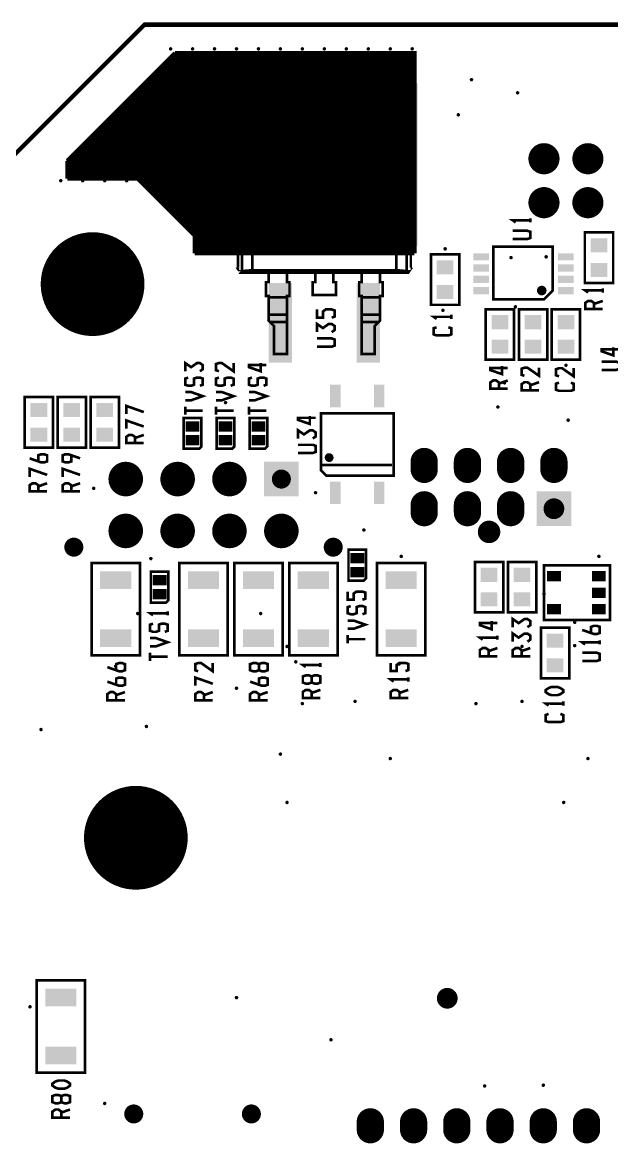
# Model space of a CAD drawing. Extents: x -7 to 310, y -94 to 128.
# Drawn here: x 198.2 to 232.3, y 63.5 to 128.4 of the extents above; entities that cross this region are included whole.
import ezdxf

# ---------------------------------------------------------------- set-up
doc = ezdxf.new("R2010")
doc.units = 0
doc.header["$MEASUREMENT"] = 0
doc.layers.get('0').update_dxf_attribs({"linetype": 'CONTINUOUS'})
for name, color, linetype in [('22-304-2_DRL', 1, 'CONTINUOUS'), ('22-304-2_SMB', 254, 'CONTINUOUS'), ('22-304-2_SSB', 1, 'CONTINUOUS'), ('THRUHOLE_NPT', 15, 'CONTINUOUS'), ('THRUHOLE_TAP', 7, 'CONTINUOUS')]:
    doc.layers.add(name, color=color, linetype=linetype)

# ---------------------------------------------------------------- blocks, each defined once
blk = doc.blocks.new('ROUND_9')
at = {"const_width": 0.65024}
blk.add_lwpolyline([(-0.32512, 0, 1), (0.32512, 0, 1)], format="xyb", close=True, dxfattribs=at)
blk = doc.blocks.new('ROUND_14')
at = {"const_width": 0.59944}
blk.add_lwpolyline([(-0.29972, 0, 1), (0.29972, 0, 1)], format="xyb", close=True, dxfattribs=at)
blk = doc.blocks.new('ROUND_16')
at = {"const_width": 0.54991}
blk.add_lwpolyline([(-0.274954, 0, 1), (0.274954, 0, 1)], format="xyb", close=True, dxfattribs=at)
blk = doc.blocks.new('ROUND_83')
at = {"const_width": 1.6002}
blk.add_lwpolyline([(-0.8001, 0, 1), (0.8001, 0, 1)], format="xyb", close=True, dxfattribs=at)
blk = doc.blocks.new('ROUND_86')
at = {"const_width": 0.10033}
blk.add_lwpolyline([(-0.050164, 0, 1), (0.050164, 0, 1)], format="xyb", close=True, dxfattribs=at)
blk = doc.blocks.new('ROUND_87')
at = {"const_width": 0.10033}
blk.add_lwpolyline([(-0.050164, 0, 1), (0.050164, 0, 1)], format="xyb", close=True, dxfattribs=at)
blk = doc.blocks.new('ROUND_88')
at = {"const_width": 0.10033}
blk.add_lwpolyline([(-0.050164, 0, 1), (0.050164, 0, 1)], format="xyb", close=True, dxfattribs=at)
blk = doc.blocks.new('ROUND_1')
at = {"const_width": 2.99974}
blk.add_lwpolyline([(-1.49987, 0, 1), (1.49987, 0, 1)], format="xyb", close=True, dxfattribs=at)
blk = doc.blocks.new('RECTANGLE_3')
blk.add_solid([(0.4826, 0.4064), (0.4826, -0.4064), (-0.4826, 0.4064), (-0.4826, -0.4064)])
blk = doc.blocks.new('ROUND_6')
at = {"const_width": 0.90043}
blk.add_lwpolyline([(-0.450214, 0, 1), (0.450214, 0, 1)], format="xyb", close=True, dxfattribs=at)
blk = doc.blocks.new('OBLONG_8')
at = {"const_width": 1.5748}
blk.add_lwpolyline([(0, 0.2286), (0, -0.2286)], dxfattribs=at)
at = {"const_width": 0.7874}
for points in [[(-0.3937, 0.2286, 1), (0.3937, 0.2286, 1)], [(-0.3937, -0.2286, 1), (0.3937, -0.2286, 1)]]:
    blk.add_lwpolyline(points, format="xyb", close=True, dxfattribs=at)
blk = doc.blocks.new('SQUARE_10')
blk.add_solid([(0.99949, 0.99949), (0.99949, -0.99949), (-0.99949, 0.99949), (-0.99949, -0.99949)])
blk = doc.blocks.new('ROUND_29')
at = {"const_width": 0.99949}
blk.add_lwpolyline([(-0.499744, 0, 1), (0.499744, 0, 1)], format="xyb", close=True, dxfattribs=at)
blk = doc.blocks.new('RECTANGLE_31')
blk.add_solid([(0.9017, 0.508), (0.9017, -0.508), (-0.9017, 0.508), (-0.9017, -0.508)])
blk = doc.blocks.new('RECTANGLE_63')
blk.add_solid([(0.44958, 0.20955), (0.44958, -0.20955), (-0.44958, 0.20955), (-0.44958, -0.20955)])
blk = doc.blocks.new('RECTANGLE_11')
blk.add_solid([(0.40005, 0.29972), (0.40005, -0.29972), (-0.40005, 0.29972), (-0.40005, -0.29972)])
blk = doc.blocks.new('RECTANGLE_67')
blk.add_solid([(5.40004, 4.70027), (5.40004, -4.70027), (-5.40004, 4.70027), (-5.40004, -4.70027)])
blk = doc.blocks.new('RECTANGLE_68')
blk.add_solid([(0.67437, 2.29997), (0.67437, -2.29997), (-0.67437, 2.29997), (-0.67437, -2.29997)])
blk = doc.blocks.new('RECTANGLE_69')
blk.add_solid([(0.29972, 0.65024), (0.29972, -0.65024), (-0.29972, 0.65024), (-0.29972, -0.65024)])
blk = doc.blocks.new('ROUND_77')
at = {"const_width": 0.0762}
blk.add_lwpolyline([(-0.0381, 0, 1), (0.0381, 0, 1)], format="xyb", close=True, dxfattribs=at)
blk = doc.blocks.new('ROUND_80')
at = {"const_width": 0.10033}
blk.add_lwpolyline([(-0.050164, 0, 1), (0.050164, 0, 1)], format="xyb", close=True, dxfattribs=at)

msp = doc.modelspace()

# ---------------------------------------------------------------- linework, layer by layer
at = {"layer": '22-304-2_DRL', "const_width": 0.254}
msp.add_lwpolyline([(164.762, -5.73), (164.762, 83.272), (167.762, 86.272), (189.261, 86.272), (197.262, 94.27), (197.262, 120.27), (205.263, 128.271), (269.062, 128.271), (277.061, 120.27), (277.061, 94.27), (285.062, 86.272), (306.56, 86.272), (309.56, 83.272), (309.56, 22.271), (286.561, -0.728)], dxfattribs=at)
at = {"layer": '22-304-2_SMB', "const_width": 0.254}
for points in [[(207.026, 126.617), (200.803, 120.394)], [(207, 126.592), (220.869, 126.592)], [(207.026, 126.617), (220.869, 126.617), (220.869, 115.06)], [(207.051, 126.617), (207.051, 117.194)], [(207.28, 126.617), (207.28, 116.965)], [(207.508, 126.617), (207.508, 116.736)], [(207.737, 126.617), (207.737, 116.508)], [(207.965, 126.617), (207.965, 116.279)], [(208.194, 126.617), (208.194, 115.06)], [(208.423, 126.617), (208.423, 115.06)], [(208.651, 126.617), (208.651, 115.06)], [(208.88, 126.617), (208.88, 115.06)], [(209.108, 126.617), (209.108, 115.06)], [(209.337, 126.617), (209.337, 115.06)], [(209.566, 126.617), (209.566, 115.06)], [(209.794, 126.617), (209.794, 115.06)], [(210.023, 126.617), (210.023, 115.06)], [(210.251, 126.617), (210.251, 115.06)], [(210.48, 126.617), (210.48, 115.06)], [(210.709, 126.617), (210.709, 115.06)], [(210.937, 126.617), (210.937, 115.06)], [(211.166, 126.617), (211.166, 115.06)], [(211.394, 126.617), (211.394, 115.06)], [(211.623, 126.617), (211.623, 115.06)], [(211.852, 126.617), (211.852, 115.06)], [(212.08, 126.617), (212.08, 115.06)], [(212.309, 126.617), (212.309, 115.06)], [(212.537, 126.617), (212.537, 115.06)], [(212.766, 126.617), (212.766, 115.06)], [(212.995, 126.617), (212.995, 115.06)], [(213.223, 126.617), (213.223, 115.06)], [(213.452, 126.617), (213.452, 115.06)], [(213.68, 126.617), (213.68, 115.06)], [(213.909, 126.617), (213.909, 115.06)], [(214.138, 126.617), (214.138, 115.06)], [(214.366, 126.617), (214.366, 115.06)], [(214.595, 126.617), (214.595, 115.06)], [(214.823, 126.617), (214.823, 115.06)], [(215.052, 126.617), (215.052, 115.06)], [(215.281, 126.617), (215.281, 115.06)], [(215.509, 126.617), (215.509, 115.06)], [(215.738, 126.617), (215.738, 115.06)], [(215.966, 126.617), (215.966, 115.06)], [(216.195, 126.617), (216.195, 115.06)], [(216.424, 126.617), (216.424, 115.06)], [(216.652, 126.617), (216.652, 115.06)], [(216.881, 126.617), (216.881, 115.06)], [(217.109, 126.617), (217.109, 115.06)], [(217.338, 126.617), (217.338, 115.06)], [(217.567, 126.617), (217.567, 115.06)], [(217.795, 126.617), (217.795, 115.06)], [(218.024, 126.617), (218.024, 115.06)], [(218.252, 126.617), (218.252, 115.06)], [(218.481, 126.617), (218.481, 115.06)], [(218.71, 126.617), (218.71, 115.06)], [(218.938, 126.617), (218.938, 115.06)], [(219.167, 126.617), (219.167, 115.06)], [(219.395, 126.617), (219.395, 115.06)], [(219.624, 126.617), (219.624, 115.06)], [(219.853, 126.617), (219.853, 115.06)], [(220.081, 126.617), (220.081, 115.06)], [(220.31, 126.617), (220.31, 115.06)], [(220.538, 126.617), (220.538, 115.06)], [(220.767, 126.617), (220.767, 115.06)], [(206.314, 125.906), (220.869, 125.906)], [(206.365, 125.957), (206.365, 117.879)], [(206.543, 126.134), (220.869, 126.134)], [(206.594, 126.185), (206.594, 117.651)], [(206.772, 126.363), (220.869, 126.363)], [(206.822, 126.414), (206.822, 117.422)], [(205.629, 125.22), (220.869, 125.22)], [(205.679, 125.271), (205.679, 118.565)], [(205.857, 125.449), (220.869, 125.449)], [(205.908, 125.499), (205.908, 118.337)], [(206.086, 125.677), (220.869, 125.677)], [(206.137, 125.728), (206.137, 118.108)], [(204.943, 124.534), (220.869, 124.534)], [(204.994, 124.585), (204.994, 119.251)], [(205.171, 124.763), (220.869, 124.763)], [(205.222, 124.814), (205.222, 119.022)], [(205.4, 124.991), (220.869, 124.991)], [(205.451, 125.042), (205.451, 118.794)], [(204.308, 123.899), (204.308, 119.378)], [(204.486, 124.077), (220.869, 124.077)], [(204.536, 124.128), (204.536, 119.378)], [(204.714, 124.306), (220.869, 124.306)], [(204.765, 124.356), (204.765, 119.378)], [(203.8, 123.391), (220.869, 123.391)], [(203.851, 123.442), (203.851, 119.378)], [(204.028, 123.62), (220.869, 123.62)], [(204.079, 123.671), (204.079, 119.378)], [(204.257, 123.848), (220.869, 123.848)], [(203.114, 122.705), (220.869, 122.705)], [(203.165, 122.756), (203.165, 119.378)], [(203.343, 122.934), (220.869, 122.934)], [(203.393, 122.985), (203.393, 119.378)], [(203.571, 123.163), (220.869, 123.163)], [(203.622, 123.213), (203.622, 119.378)], [(202.428, 122.02), (220.869, 122.02)], [(202.479, 122.07), (202.479, 119.378)], [(202.657, 122.248), (220.869, 122.248)], [(202.708, 122.299), (202.708, 119.378)], [(202.885, 122.477), (220.869, 122.477)], [(202.936, 122.528), (202.936, 119.378)], [(201.742, 121.334), (220.869, 121.334)], [(201.793, 121.385), (201.793, 119.378)], [(201.971, 121.562), (220.869, 121.562)], [(202.022, 121.613), (202.022, 119.378)], [(202.2, 121.791), (220.869, 121.791)], [(202.25, 121.842), (202.25, 119.378)], [(201.057, 120.648), (220.869, 120.648)], [(201.107, 120.699), (201.107, 119.378)], [(201.285, 120.877), (220.869, 120.877)], [(201.336, 120.927), (201.336, 119.378)], [(201.514, 121.105), (220.869, 121.105)], [(201.565, 121.156), (201.565, 119.378)], [(200.803, 120.394), (200.803, 119.378)], [(200.803, 120.191), (220.869, 120.191)], [(200.828, 120.419), (220.869, 120.419)], [(200.879, 120.47), (200.879, 119.378)], [(200.803, 119.962), (220.869, 119.962)], [(200.803, 119.734), (220.869, 119.734)], [(200.803, 119.505), (220.869, 119.505)], [(200.803, 119.378), (204.867, 119.378)], [(204.867, 119.378), (208.169, 116.076)], [(204.968, 119.276), (220.869, 119.276)], [(205.197, 119.048), (220.869, 119.048)], [(205.425, 118.819), (220.869, 118.819)], [(205.654, 118.591), (220.869, 118.591)], [(205.883, 118.362), (220.869, 118.362)], [(206.111, 118.133), (220.869, 118.133)], [(206.34, 117.905), (220.869, 117.905)], [(206.568, 117.676), (220.869, 117.676)], [(206.797, 117.448), (220.869, 117.448)], [(207.026, 117.219), (220.869, 117.219)], [(207.254, 116.99), (220.869, 116.99)], [(207.483, 116.762), (220.869, 116.762)], [(207.711, 116.533), (220.869, 116.533)], [(207.94, 116.305), (220.869, 116.305)], [(208.169, 116.076), (208.169, 115.06)], [(208.169, 116.076), (220.869, 116.076)], [(208.169, 115.847), (220.869, 115.847)], [(208.169, 115.619), (220.869, 115.619)], [(208.169, 115.39), (220.869, 115.39)], [(208.169, 115.162), (220.869, 115.162)], [(208.169, 115.06), (220.869, 115.06)]]:
    msp.add_lwpolyline(points, dxfattribs=at)
at = {"layer": '22-304-2_SSB', "const_width": 0.152}
for points in [[(210.739, 123.175), (210.749, 123.185), (210.739, 123.185), (210.749, 123.185), (210.762, 123.183), (210.762, 123.986), (212.664, 124.186), (218.659, 124.186), (220.561, 123.986), (220.561, 123.18)], [(215.133, 113.935), (210.848, 113.935), (210.907, 114.016), (210.896, 114.026), (210.838, 113.945), (210.808, 113.945), (210.663, 114.156), (210.673, 114.156), (210.663, 114.156), (210.663, 123.175), (210.739, 123.175), (210.896, 122.726)], [(210.907, 122.736), (210.749, 123.185), (210.762, 123.185), (220.561, 123.185), (220.574, 123.185), (220.584, 123.175), (220.574, 123.185), (220.584, 123.185), (220.574, 123.185), (220.416, 122.736)], [(211.504, 122.627), (211.504, 114.077), (210.896, 114.026), (210.896, 122.726), (210.907, 122.736)], [(211.504, 122.634), (219.819, 122.634)], [(220.427, 122.726), (220.584, 123.175), (220.663, 123.175), (220.663, 114.156), (220.65, 114.156), (220.66, 114.156), (220.515, 113.945), (220.49, 113.945), (220.485, 113.945), (220.475, 113.935), (216.187, 113.935), (215.136, 113.935), (215.136, 113.386), (214.986, 113.386), (214.986, 112.637), (216.337, 112.637), (216.337, 113.386), (216.187, 113.386), (216.187, 113.935)], [(220.416, 122.736), (220.427, 122.726), (220.427, 114.026), (219.819, 114.077), (219.819, 122.627)], [(227.574, 116.957), (226.558, 116.957), (226.728, 116.838)], [(227.574, 117.074), (227.574, 116.838)], [(226.558, 116.355), (227.406, 116.355), (227.574, 116.297), (227.574, 115.941), (227.406, 115.88), (226.558, 115.88)], [(232.362, 113.346), (232.362, 116.267), (230.724, 116.267), (230.724, 113.346), (232.362, 113.346)], [(223.472, 112.076), (223.472, 114.997), (221.834, 114.997), (221.834, 112.076), (223.472, 112.076)], [(228.87, 112.901), (228.87, 115.441), (225.441, 115.441), (225.441, 112.393), (228.362, 112.393), (228.87, 112.901)], [(210.808, 113.945), (210.818, 113.935), (210.848, 113.935), (210.838, 113.945)], [(220.416, 114.016), (220.427, 114.026), (220.485, 113.945), (220.485, 113.935), (220.475, 113.935), (220.416, 114.016), (219.819, 114.067), (211.504, 114.067), (210.907, 114.016)], [(212.446, 113.935), (212.446, 113.386), (212.296, 113.386), (212.296, 112.586), (212.446, 112.586), (212.446, 112.507), (213.497, 112.507), (213.497, 111.507), (213.497, 111.075), (213.497, 109.236), (212.746, 109.236), (212.746, 110.859), (212.527, 111.075), (213.497, 111.075)], [(213.497, 113.935), (213.497, 113.386), (213.647, 113.386), (213.647, 112.586), (213.497, 112.586), (213.497, 112.507)], [(217.826, 113.935), (217.826, 113.386), (217.676, 113.386), (217.676, 112.586), (217.826, 112.586), (217.826, 112.507), (218.877, 112.507), (218.877, 111.507), (218.877, 111.153), (218.796, 111.075), (218.577, 110.859), (218.577, 109.236), (217.826, 109.236), (217.826, 111.075), (217.826, 111.507), (218.877, 111.507)], [(218.877, 112.507), (218.877, 112.586), (219.027, 112.586), (219.027, 113.386), (218.877, 113.386), (218.877, 113.935)], [(220.505, 113.935), (220.515, 113.945)], [(220.65, 114.146), (220.655, 114.146)], [(228.036, 112.939), (228.428, 112.939)], [(228.057, 112.995), (228.057, 112.807)], [(228.138, 113.076), (228.326, 113.076)], [(228.194, 113.097), (228.194, 112.705)], [(228.331, 113.074), (228.331, 112.726)], [(231.765, 112.906), (230.749, 112.906), (230.917, 112.787)], [(231.765, 113.025), (231.765, 112.787)], [(212.527, 111.075), (212.446, 111.153), (212.446, 111.507), (212.446, 112.507)], [(217.826, 111.507), (217.826, 112.507)], [(228.059, 112.802), (228.407, 112.802)], [(231.257, 111.832), (231.257, 112.187), (231.087, 112.304), (230.917, 112.304), (230.749, 112.187), (230.749, 111.832), (231.765, 111.832)], [(231.257, 112.126), (231.765, 112.304)], [(216.086, 111.334), (216.253, 111.395), (216.253, 111.75), (216.086, 111.809), (215.745, 111.809), (215.578, 111.689), (215.578, 111.334), (215.237, 111.334), (215.237, 111.809)], [(224.996, 111.822), (224.996, 108.901), (226.634, 108.901), (226.634, 111.822), (224.996, 111.822)], [(228.552, 108.901), (228.552, 111.822), (226.914, 111.822), (226.914, 108.901), (228.552, 108.901)], [(228.806, 111.822), (228.806, 108.901), (230.444, 108.901), (230.444, 111.822), (228.806, 111.822)], [(213.497, 111.507), (212.446, 111.507)], [(216.086, 110.496), (216.253, 110.615), (216.253, 110.851), (216.086, 110.971), (215.916, 110.971), (215.578, 110.734), (215.237, 110.971), (215.237, 110.496)], [(217.826, 111.075), (218.796, 111.075)], [(223.002, 111.382), (221.986, 111.382), (222.154, 111.263)], [(223.002, 111.501), (223.002, 111.263)], [(222.832, 110.78), (223.002, 110.722), (223.002, 110.366), (222.832, 110.308), (222.154, 110.308), (221.986, 110.366), (221.986, 110.722), (222.154, 110.78)], [(215.237, 110.132), (216.086, 110.132), (216.253, 110.074), (216.253, 109.718), (216.086, 109.657), (215.237, 109.657)], [(232.377, 109.627), (232.377, 109.152), (231.699, 109.388), (231.699, 109.508), (232.715, 109.508)], [(208.466, 108.235), (208.633, 108.354), (208.633, 108.591), (208.466, 108.71), (208.296, 108.71), (207.958, 108.474), (207.617, 108.71), (207.617, 108.235)], [(210.411, 108.71), (210.411, 108.235), (209.736, 108.71), (209.566, 108.71), (209.395, 108.652), (209.395, 108.296), (209.566, 108.235)], [(211.979, 108.71), (211.979, 108.235), (211.3, 108.474), (211.3, 108.591), (212.316, 108.591)], [(225.933, 108.542), (225.933, 108.07), (225.255, 108.306), (225.255, 108.426), (226.271, 108.426)], [(228.082, 108.443), (228.082, 107.971), (227.404, 108.443), (227.234, 108.443), (227.066, 108.385), (227.066, 108.029), (227.234, 107.971)], [(230.081, 108.415), (230.081, 107.943), (229.405, 108.415), (229.235, 108.415), (229.065, 108.357), (229.065, 108.001), (229.235, 107.943)], [(231.699, 108.789), (232.545, 108.789), (232.715, 108.728), (232.715, 108.372), (232.545, 108.314), (231.699, 108.314)], [(207.788, 107.872), (207.617, 107.813), (207.617, 107.458), (207.788, 107.397), (207.958, 107.397), (208.125, 107.458), (208.125, 107.813), (208.296, 107.872), (208.466, 107.872), (208.633, 107.813), (208.633, 107.458), (208.466, 107.397)], [(209.566, 107.872), (209.395, 107.813), (209.395, 107.458), (209.566, 107.397), (209.736, 107.397), (209.903, 107.458), (209.903, 107.813), (210.074, 107.872), (210.244, 107.872), (210.411, 107.813), (210.411, 107.458), (210.244, 107.397)], [(211.471, 107.872), (211.3, 107.813), (211.3, 107.458), (211.471, 107.397), (211.641, 107.397), (211.808, 107.458), (211.808, 107.813), (211.979, 107.872), (212.149, 107.872), (212.316, 107.813), (212.316, 107.458), (212.149, 107.397)], [(225.763, 107.232), (225.763, 107.587), (225.595, 107.704), (225.425, 107.704), (225.255, 107.587), (225.255, 107.232), (226.271, 107.232)], [(225.763, 107.526), (226.271, 107.704)], [(227.574, 107.133), (227.574, 107.488), (227.404, 107.605), (227.234, 107.605), (227.066, 107.488), (227.066, 107.133), (228.082, 107.133)], [(227.574, 107.427), (228.082, 107.605)], [(229.913, 107.577), (230.081, 107.519), (230.081, 107.163), (229.913, 107.105), (229.235, 107.105), (229.065, 107.163), (229.065, 107.519), (229.235, 107.577)], [(199.977, 103.821), (199.977, 106.742), (198.339, 106.742), (198.339, 103.821), (199.977, 103.821)], [(201.882, 103.821), (201.882, 106.742), (200.244, 106.742), (200.244, 103.821), (201.882, 103.821)], [(203.787, 103.821), (203.787, 106.742), (202.149, 106.742), (202.149, 103.821), (203.787, 103.821)], [(207.617, 107.034), (207.958, 107.034), (208.633, 106.797), (207.958, 106.559), (207.617, 106.559)], [(209.395, 107.034), (209.736, 107.034), (210.411, 106.797), (209.736, 106.559), (209.395, 106.559)], [(211.3, 107.034), (211.641, 107.034), (212.316, 106.797), (211.641, 106.559), (211.3, 106.559)], [(205.222, 105.878), (204.206, 106.234), (204.206, 105.761)], [(207.617, 106.195), (207.617, 105.72)], [(208.633, 105.959), (207.617, 105.959)], [(209.395, 106.195), (209.395, 105.72)], [(210.411, 105.959), (209.395, 105.959)], [(211.3, 106.195), (211.3, 105.72)], [(212.316, 105.959), (211.3, 105.959)], [(215.664, 102.307), (215.766, 102.205), (219.665, 102.205), (219.665, 105.809), (215.468, 105.809), (215.468, 102.512), (215.664, 102.307)], [(205.222, 105.04), (204.206, 105.395), (204.206, 104.923)], [(208.55, 104.011), (208.55, 103.884), (208.423, 103.757), (207.534, 103.757), (207.534, 105.535), (208.55, 105.535), (208.55, 104.011)], [(210.455, 104.011), (210.455, 103.884), (210.328, 103.757), (209.439, 103.757), (209.439, 105.535), (210.455, 105.535), (210.455, 104.011)], [(212.36, 104.011), (212.36, 103.884), (212.233, 103.757), (211.344, 103.757), (211.344, 105.535), (212.36, 105.535), (212.36, 104.011)], [(214.823, 105.659), (214.823, 105.187), (214.145, 105.423), (214.145, 105.543), (215.161, 105.543)], [(204.714, 104.085), (204.714, 104.44), (204.544, 104.557), (204.374, 104.557), (204.206, 104.44), (204.206, 104.085), (205.222, 104.085)], [(204.714, 104.379), (205.222, 104.557)], [(214.991, 104.349), (215.161, 104.466), (215.161, 104.704), (214.991, 104.821), (214.823, 104.821), (214.483, 104.585), (214.145, 104.821), (214.145, 104.349)], [(214.145, 103.983), (214.991, 103.983), (215.161, 103.925), (215.161, 103.569), (214.991, 103.511), (214.145, 103.511)], [(199.126, 103.025), (199.126, 103.381), (199.294, 103.44), (199.464, 103.44), (199.634, 103.381), (199.634, 103.025), (199.464, 102.967), (199.294, 102.967), (198.618, 103.203)], [(201.031, 103.381), (201.031, 103.025), (200.861, 102.967), (200.691, 102.967), (200.523, 103.025), (200.523, 103.381), (200.691, 103.44), (200.861, 103.44), (201.539, 103.203)], [(215.771, 103.305), (216.111, 103.305)], [(215.778, 103.168), (216.103, 103.168)], [(215.882, 103.414), (215.882, 103.076)], [(216.02, 103.406), (216.02, 103.084)], [(199.634, 102.246), (198.618, 102.601), (198.618, 102.129)], [(201.539, 102.246), (200.523, 102.601), (200.523, 102.129)], [(219.565, 102.812), (215.468, 102.812)], [(199.126, 101.291), (199.126, 101.646), (198.956, 101.763), (198.786, 101.763), (198.618, 101.646), (198.618, 101.291), (199.634, 101.291)], [(199.126, 101.585), (199.634, 101.763)], [(201.031, 101.291), (201.031, 101.646), (200.861, 101.763), (200.691, 101.763), (200.523, 101.646), (200.523, 101.291), (201.539, 101.291)], [(201.031, 101.585), (201.539, 101.763)], [(218.075, 96.391), (218.075, 96.264), (217.948, 96.137), (217.059, 96.137), (217.059, 97.915), (218.075, 97.915), (218.075, 96.391)], [(204.994, 91.819), (202.2, 91.819), (202.2, 97.153), (204.994, 97.153), (204.994, 91.819)], [(210.074, 91.819), (207.28, 91.819), (207.28, 97.153), (210.074, 97.153), (210.074, 91.819)], [(213.249, 91.819), (210.455, 91.819), (210.455, 97.153), (213.249, 97.153), (213.249, 91.819)], [(216.424, 91.819), (213.63, 91.819), (213.63, 97.153), (216.424, 97.153), (216.424, 91.819)], [(221.504, 91.819), (218.71, 91.819), (218.71, 97.153), (221.504, 97.153), (221.504, 91.819)], [(226.012, 94.296), (226.012, 97.217), (224.374, 97.217), (224.374, 94.296), (226.012, 94.296)], [(227.917, 94.296), (227.917, 97.217), (226.279, 97.217), (226.279, 94.296), (227.917, 94.296)], [(228.362, 93.851), (232.172, 93.851), (232.172, 97.026), (228.362, 97.026), (228.362, 93.851)], [(206.645, 95.121), (206.645, 94.994), (206.518, 94.867), (205.629, 94.867), (205.629, 96.645), (206.645, 96.645), (206.645, 95.121)], [(217.864, 95.027), (218.031, 95.088), (218.031, 95.444), (217.864, 95.502), (217.523, 95.502), (217.356, 95.383), (217.356, 95.027), (217.015, 95.027), (217.015, 95.502)], [(206.601, 94.25), (205.585, 94.25), (205.756, 94.13)], [(206.601, 94.367), (206.601, 94.13)], [(217.186, 94.664), (217.015, 94.605), (217.015, 94.25), (217.186, 94.189), (217.356, 94.189), (217.523, 94.25), (217.523, 94.605), (217.694, 94.664), (217.864, 94.664), (218.031, 94.605), (218.031, 94.25), (217.864, 94.189)], [(205.756, 93.648), (205.585, 93.589), (205.585, 93.234), (205.756, 93.173), (205.926, 93.173), (206.093, 93.234), (206.093, 93.589), (206.264, 93.648), (206.434, 93.648), (206.601, 93.589), (206.601, 93.234), (206.434, 93.173)], [(217.015, 93.826), (217.356, 93.826), (218.031, 93.589), (217.356, 93.351), (217.015, 93.351)], [(225.329, 93.798), (225.329, 93.323), (224.653, 93.559), (224.653, 93.678), (225.669, 93.678)], [(227.404, 93.442), (227.574, 93.559), (227.574, 93.798), (227.404, 93.915), (227.234, 93.915), (226.896, 93.678), (226.558, 93.915), (226.558, 93.442)], [(229.822, 90.486), (229.822, 93.407), (228.184, 93.407), (228.184, 90.486), (229.822, 90.486)], [(231.082, 93.107), (231.082, 93.462), (231.252, 93.521), (231.42, 93.521), (231.59, 93.462), (231.59, 93.107), (231.42, 93.046), (231.252, 93.046), (230.574, 93.285)], [(205.585, 92.81), (205.926, 92.81), (206.601, 92.573), (205.926, 92.335), (205.585, 92.335)], [(217.015, 92.987), (217.015, 92.512)], [(225.669, 92.84), (224.653, 92.84), (224.821, 92.721)], [(225.669, 92.959), (225.669, 92.721)], [(227.404, 92.604), (227.574, 92.721), (227.574, 92.959), (227.404, 93.076), (227.234, 93.076), (226.896, 92.84), (226.558, 93.076), (226.558, 92.604)], [(218.031, 92.751), (217.015, 92.751)], [(225.161, 91.766), (225.161, 92.121), (224.991, 92.238), (224.821, 92.238), (224.653, 92.121), (224.653, 91.766), (225.669, 91.766)], [(225.161, 92.06), (225.669, 92.238)], [(227.066, 91.766), (227.066, 92.121), (226.896, 92.238), (226.726, 92.238), (226.558, 92.121), (226.558, 91.766), (227.574, 91.766)], [(227.066, 92.06), (227.574, 92.238)], [(231.59, 92.563), (230.574, 92.563), (230.744, 92.446)], [(231.59, 92.683), (231.59, 92.446)], [(205.585, 91.971), (205.585, 91.496)], [(206.601, 91.735), (205.585, 91.735)], [(230.574, 91.964), (231.42, 91.964), (231.59, 91.903), (231.59, 91.547), (231.42, 91.489), (230.574, 91.489)], [(203.624, 90.955), (203.624, 91.311), (203.795, 91.369), (203.965, 91.369), (204.132, 91.311), (204.132, 90.955), (203.965, 90.894), (203.795, 90.894), (203.116, 91.133)], [(209.212, 91.369), (209.212, 90.894), (208.537, 91.369), (208.367, 91.369), (208.196, 91.311), (208.196, 90.955), (208.367, 90.894)], [(211.879, 91.311), (211.712, 91.369), (211.542, 91.369), (211.371, 91.311), (211.371, 90.955), (211.542, 90.894), (211.712, 90.894), (211.879, 90.955), (211.879, 91.311), (212.05, 91.369), (212.22, 91.369), (212.387, 91.311), (212.387, 90.955), (212.22, 90.894), (212.05, 90.894), (211.879, 90.955)], [(215.435, 91.26), (214.419, 91.26), (214.59, 91.141)], [(215.435, 91.377), (215.435, 91.141)], [(220.348, 90.905), (220.515, 90.963), (220.515, 91.319), (220.348, 91.377), (220.007, 91.377), (219.84, 91.26), (219.84, 90.905), (219.499, 90.905), (219.499, 91.377)], [(203.624, 90.117), (203.624, 90.473), (203.795, 90.531), (203.965, 90.531), (204.132, 90.473), (204.132, 90.117), (203.965, 90.056), (203.795, 90.056), (203.116, 90.295)], [(209.212, 90.176), (208.196, 90.531), (208.196, 90.056)], [(211.879, 90.117), (211.879, 90.473), (212.05, 90.531), (212.22, 90.531), (212.387, 90.473), (212.387, 90.117), (212.22, 90.056), (212.05, 90.056), (211.371, 90.295)], [(214.927, 90.6), (214.76, 90.658), (214.59, 90.658), (214.419, 90.6), (214.419, 90.244), (214.59, 90.183), (214.76, 90.183), (214.927, 90.244), (214.927, 90.6), (215.098, 90.658), (215.268, 90.658), (215.435, 90.6), (215.435, 90.244), (215.268, 90.183), (215.098, 90.183), (214.927, 90.244)], [(220.515, 90.422), (219.499, 90.422), (219.67, 90.303)], [(220.515, 90.539), (220.515, 90.303)], [(203.624, 89.218), (203.624, 89.574), (203.457, 89.693), (203.287, 89.693), (203.116, 89.574), (203.116, 89.218), (204.132, 89.218)], [(203.624, 89.515), (204.132, 89.693)], [(208.704, 89.218), (208.704, 89.574), (208.537, 89.693), (208.367, 89.693), (208.196, 89.574), (208.196, 89.218), (209.212, 89.218)], [(208.704, 89.515), (209.212, 89.693)], [(211.879, 89.218), (211.879, 89.574), (211.712, 89.693), (211.542, 89.693), (211.371, 89.574), (211.371, 89.218), (212.387, 89.218)], [(211.879, 89.515), (212.387, 89.693)], [(214.927, 89.345), (214.927, 89.701), (214.76, 89.82), (214.59, 89.82), (214.419, 89.701), (214.419, 89.345), (215.435, 89.345)], [(214.927, 89.642), (215.435, 89.82)], [(220.007, 89.345), (220.007, 89.701), (219.84, 89.82), (219.67, 89.82), (219.499, 89.701), (219.499, 89.345), (220.515, 89.345)], [(220.007, 89.642), (220.515, 89.82)], [(229.479, 89.69), (229.309, 89.571), (229.139, 89.513), (228.801, 89.513), (228.631, 89.571), (228.463, 89.69), (228.463, 89.81), (228.631, 89.927), (228.801, 89.988), (229.139, 89.988), (229.309, 89.927), (229.479, 89.81), (229.479, 89.69)], [(229.479, 89.03), (228.463, 89.03), (228.631, 88.911)], [(229.479, 89.149), (229.479, 88.911)], [(229.309, 88.428), (229.479, 88.37), (229.479, 88.014), (229.309, 87.956), (228.631, 87.956), (228.463, 88.014), (228.463, 88.37), (228.631, 88.428)], [(201.819, 67.689), (199.025, 67.689), (199.025, 73.023), (201.819, 73.023), (201.819, 67.689)], [(200.957, 66.942), (200.79, 66.825), (200.62, 66.764), (200.282, 66.764), (200.112, 66.825), (199.941, 66.942), (199.941, 67.062), (200.112, 67.181), (200.282, 67.239), (200.62, 67.239), (200.79, 67.181), (200.957, 67.062), (200.957, 66.942)], [(200.449, 66.343), (200.282, 66.401), (200.112, 66.401), (199.941, 66.343), (199.941, 65.987), (200.112, 65.926), (200.282, 65.926), (200.449, 65.987), (200.449, 66.343), (200.62, 66.401), (200.79, 66.401), (200.957, 66.343), (200.957, 65.987), (200.79, 65.926), (200.62, 65.926), (200.449, 65.987)], [(200.449, 65.088), (200.449, 65.444), (200.282, 65.563), (200.112, 65.563), (199.941, 65.444), (199.941, 65.088), (200.957, 65.088)], [(200.449, 65.385), (200.957, 65.563)]]:
    msp.add_lwpolyline(points, dxfattribs=at)
for points in [[(211.371, 122.617, -0.111991), (210.896, 122.724)], [(211.371, 122.627, -0.113199), (210.907, 122.736)], [(211.504, 122.634, -0.030951), (211.371, 122.626)], [(211.504, 122.627, -0.030096), (211.371, 122.619)], [(219.952, 122.627, -0.030951), (219.82, 122.635)], [(219.954, 122.617, -0.030669), (219.819, 122.625)], [(220.416, 122.736, -0.113197), (219.952, 122.629)], [(220.427, 122.726, -0.111464), (219.954, 122.619)], [(214.163, 118.56, -0.414214), (215.662, 120.059)], [(215.662, 120.059, -0.414214), (217.16, 118.56)], [(215.662, 117.059, -0.414214), (214.16, 118.56)], [(217.163, 118.56, -0.414214), (215.662, 117.059)], [(228.031, 112.901, -0.414214), (228.232, 113.102)], [(228.232, 112.7, -0.414214), (228.031, 112.901)], [(228.232, 113.102, -0.414214), (228.433, 112.901)], [(228.433, 112.901, -0.414214), (228.232, 112.7)], [(215.761, 103.246, -0.414214), (215.941, 103.427)], [(215.941, 103.066, -0.414214), (215.761, 103.246)], [(215.941, 103.424, -0.414214), (216.119, 103.246)], [(216.121, 103.246, -0.414214), (215.941, 103.066)]]:
    msp.add_lwpolyline(points, format="xyb", dxfattribs=at)

# ---------------------------------------------------------------- block references
at = {"layer": '22-304-2_DRL', "xscale": -1}
for name, p in [('ROUND_86', (206.772, 126.871)), ('ROUND_86', (208.042, 126.871)), ('ROUND_86', (209.312, 126.871)), ('ROUND_86', (210.582, 126.871)), ('ROUND_86', (211.852, 126.871)), ('ROUND_86', (213.122, 126.871)), ('ROUND_86', (214.392, 126.871)), ('ROUND_86', (215.662, 126.871)), ('ROUND_86', (216.932, 126.871)), ('ROUND_86', (218.202, 126.871)), ('ROUND_86', (219.472, 126.871)), ('ROUND_86', (220.742, 126.871)), ('ROUND_87', (224.171, 125.093)), ('ROUND_86', (205.502, 124.331)), ('ROUND_86', (206.772, 124.331)), ('ROUND_86', (208.042, 124.331)), ('ROUND_86', (209.312, 124.331)), ('ROUND_86', (210.582, 124.331)), ('ROUND_86', (211.852, 124.331)), ('ROUND_86', (213.122, 124.331)), ('ROUND_86', (214.392, 124.331)), ('ROUND_86', (215.662, 124.331)), ('ROUND_86', (216.932, 124.331)), ('ROUND_86', (218.202, 124.331)), ('ROUND_86', (219.472, 124.331)), ('ROUND_86', (220.742, 124.331)), ('ROUND_87', (226.838, 124.331)), ('ROUND_87', (223.409, 123.061)), ('ROUND_86', (202.962, 121.791)), ('ROUND_86', (204.232, 121.791)), ('ROUND_86', (205.502, 121.791)), ('ROUND_86', (206.772, 121.791)), ('ROUND_86', (208.042, 121.791)), ('ROUND_86', (209.312, 121.791)), ('ROUND_86', (210.582, 121.791)), ('ROUND_86', (211.852, 121.791)), ('ROUND_86', (213.122, 121.791)), ('ROUND_86', (214.392, 121.791)), ('ROUND_86', (215.662, 121.791)), ('ROUND_86', (216.932, 121.791)), ('ROUND_86', (218.202, 121.791)), ('ROUND_86', (219.472, 121.791)), ('ROUND_86', (220.742, 121.791)), ('ROUND_16', (228.362, 120.521)), ('ROUND_16', (230.902, 120.521)), ('ROUND_86', (200.422, 119.251)), ('ROUND_86', (201.692, 119.251)), ('ROUND_86', (202.962, 119.251)), ('ROUND_86', (204.232, 119.251)), ('ROUND_86', (205.502, 119.251)), ('ROUND_86', (206.772, 119.251)), ('ROUND_86', (208.042, 119.251)), ('ROUND_86', (209.312, 119.251)), ('ROUND_86', (210.582, 119.251)), ('ROUND_86', (211.852, 119.251)), ('ROUND_86', (213.122, 119.251)), ('ROUND_86', (214.392, 119.251)), ('ROUND_86', (215.662, 119.251)), ('ROUND_86', (216.932, 119.251)), ('ROUND_86', (218.202, 119.251)), ('ROUND_86', (219.472, 119.251)), ('ROUND_86', (220.742, 119.251)), ('ROUND_16', (228.362, 117.981)), ('ROUND_16', (230.902, 117.981)), ('ROUND_86', (208.042, 116.711)), ('ROUND_86', (209.312, 116.711)), ('ROUND_86', (210.582, 116.711)), ('ROUND_86', (211.852, 116.711)), ('ROUND_86', (213.122, 116.711)), ('ROUND_86', (214.392, 116.711)), ('ROUND_86', (215.662, 116.711)), ('ROUND_86', (216.932, 116.711)), ('ROUND_86', (218.202, 116.711)), ('ROUND_86', (219.472, 116.711)), ('ROUND_86', (220.742, 116.711)), ('ROUND_88', (222.647, 115.314)), ('ROUND_88', (226.457, 114.806)), ('ROUND_88', (228.489, 114.852)), ('ROUND_83', (202.26, 113.272)), ('ROUND_88', (222.52, 111.758)), ('ROUND_88', (226.711, 111.961)), ('ROUND_88', (229.632, 108.583)), ('ROUND_88', (226.076, 107.567)), ('ROUND_88', (209.947, 106.424)), ('ROUND_88', (225.695, 106.17)), ('ROUND_88', (229.759, 105.408)), ('ROUND_14', (221.437, 102.792)), ('ROUND_14', (223.937, 102.792)), ('ROUND_14', (226.436, 102.792)), ('ROUND_14', (228.936, 102.792)), ('ROUND_16', (204.178, 102.004)), ('ROUND_16', (207.178, 102.004)), ('ROUND_16', (210.175, 102.004)), ('ROUND_16', (213.177, 102.004)), ('ROUND_87', (202.327, 101.471)), ('ROUND_88', (215.154, 101.217)), ('ROUND_14', (221.437, 100.29)), ('ROUND_14', (223.937, 100.29)), ('ROUND_14', (226.436, 100.29)), ('ROUND_14', (228.936, 100.29)), ('ROUND_16', (204.178, 99.007)), ('ROUND_16', (207.178, 99.007)), ('ROUND_16', (210.175, 99.007)), ('ROUND_16', (213.177, 99.007)), ('ROUND_9', (225.187, 98.951)), ('ROUND_88', (217.948, 99.058)), ('ROUND_16', (201.176, 98.067)), ('ROUND_16', (216.177, 98.067)), ('ROUND_88', (205.629, 97.407)), ('ROUND_88', (220.107, 97.534)), ('ROUND_88', (231.537, 97.534)), ('ROUND_88', (228.362, 95.375)), ('ROUND_87', (204.867, 94.232)), ('ROUND_87', (211.979, 94.232)), ('ROUND_88', (230.14, 93.724)), ('ROUND_88', (213.503, 92.327)), ('ROUND_87', (227.092, 92.327)), ('ROUND_88', (230.14, 92.378)), ('ROUND_88', (214.011, 91.438)), ('ROUND_86', (203.597, 91.184)), ('ROUND_88', (219.98, 91.311)), ('ROUND_88', (210.582, 89.914)), ('ROUND_87', (214.392, 89.025)), ('ROUND_88', (217.44, 89.152)), ('ROUND_88', (224.425, 89.025)), ('ROUND_88', (227.092, 89.152)), ('ROUND_88', (205.375, 87.704)), ('ROUND_88', (199.279, 87.526)), ('ROUND_88', (213.122, 86.104)), ('ROUND_88', (219.472, 85.85)), ('ROUND_87', (230.902, 85.85)), ('ROUND_88', (213.503, 83.31)), ('ROUND_88', (229.505, 83.31)), ('ROUND_83', (204.762, 81.27)), ('ROUND_87', (210.582, 72.032)), ('ROUND_14', (222.771, 71.992)), ('ROUND_88', (198.644, 71.499)), ('ROUND_88', (216.043, 69.594)), ('ROUND_87', (224.933, 66.927)), ('ROUND_87', (228.321, 66.968)), ('ROUND_87', (202.962, 65.911)), ('ROUND_16', (204.64, 65.306)), ('ROUND_16', (211.443, 65.306)), ('ROUND_14', (218.321, 64.621)), ('ROUND_14', (220.823, 64.621)), ('ROUND_14', (223.322, 64.621)), ('ROUND_14', (225.822, 64.621)), ('ROUND_14', (228.321, 64.621)), ('ROUND_14', (230.823, 64.621))]:
    msp.add_blockref(name, p, dxfattribs=at)
at = {"layer": '22-304-2_SMB', "xscale": -1}
for name, p in [('RECTANGLE_67', (215.662, 120.186)), ('ROUND_6', (228.362, 120.521)), ('ROUND_6', (230.902, 120.521)), ('ROUND_6', (228.362, 117.981)), ('ROUND_6', (230.902, 117.981)), ('ROUND_1', (202.26, 113.272)), ('RECTANGLE_3', (231.537, 115.517)), ('RECTANGLE_63', (224.732, 114.852)), ('RECTANGLE_63', (229.632, 114.852)), ('RECTANGLE_3', (222.647, 114.247)), ('RECTANGLE_63', (224.732, 114.201)), ('RECTANGLE_63', (229.632, 114.201)), ('RECTANGLE_3', (231.537, 114.095)), ('RECTANGLE_63', (224.732, 113.551)), ('RECTANGLE_63', (229.632, 113.551)), ('RECTANGLE_68', (213.122, 111.037)), ('RECTANGLE_68', (218.202, 111.037)), ('RECTANGLE_3', (222.647, 112.825)), ('RECTANGLE_63', (224.732, 112.901)), ('RECTANGLE_63', (229.632, 112.901)), ('RECTANGLE_3', (225.822, 111.072)), ('RECTANGLE_3', (227.727, 111.072)), ('RECTANGLE_3', (229.632, 111.072)), ('RECTANGLE_3', (225.822, 109.65)), ('RECTANGLE_3', (227.727, 109.65)), ('RECTANGLE_3', (229.632, 109.65)), ('RECTANGLE_69', (216.297, 106.81)), ('RECTANGLE_69', (218.837, 106.81)), ('RECTANGLE_3', (199.152, 105.992)), ('RECTANGLE_3', (201.057, 105.992)), ('RECTANGLE_3', (202.962, 105.992)), ('RECTANGLE_11', (208.042, 105.045)), ('RECTANGLE_11', (209.947, 105.045)), ('RECTANGLE_11', (211.852, 105.045)), ('RECTANGLE_3', (199.152, 104.57)), ('RECTANGLE_3', (201.057, 104.57)), ('RECTANGLE_3', (202.962, 104.57)), ('RECTANGLE_11', (208.042, 104.245)), ('RECTANGLE_11', (209.947, 104.245)), ('RECTANGLE_11', (211.852, 104.245)), ('OBLONG_8', (221.437, 102.792)), ('OBLONG_8', (223.937, 102.792)), ('OBLONG_8', (226.436, 102.792)), ('OBLONG_8', (228.936, 102.792)), ('ROUND_29', (204.178, 102.004)), ('ROUND_29', (207.178, 102.004)), ('ROUND_29', (210.175, 102.004)), ('SQUARE_10', (213.177, 102.004)), ('RECTANGLE_69', (216.297, 101.212)), ('RECTANGLE_69', (218.837, 101.212)), ('OBLONG_8', (221.437, 100.29)), ('OBLONG_8', (223.937, 100.29)), ('OBLONG_8', (226.436, 100.29)), ('SQUARE_10', (228.936, 100.29)), ('ROUND_29', (204.178, 99.007)), ('ROUND_29', (207.178, 99.007)), ('ROUND_29', (210.175, 99.007)), ('ROUND_29', (213.177, 99.007)), ('RECTANGLE_11', (217.567, 97.425)), ('RECTANGLE_11', (217.567, 96.625)), ('RECTANGLE_3', (225.187, 96.467)), ('RECTANGLE_3', (227.092, 96.467)), ('RECTANGLE_31', (203.597, 96.162)), ('RECTANGLE_11', (206.137, 96.155)), ('RECTANGLE_31', (208.677, 96.162)), ('RECTANGLE_31', (211.852, 96.162)), ('RECTANGLE_31', (215.027, 96.162)), ('RECTANGLE_31', (220.107, 96.162)), ('RECTANGLE_11', (228.946, 96.386)), ('RECTANGLE_11', (231.537, 96.386)), ('RECTANGLE_11', (206.137, 95.355)), ('RECTANGLE_3', (225.187, 95.045)), ('RECTANGLE_3', (227.092, 95.045)), ('RECTANGLE_11', (231.537, 95.436)), ('RECTANGLE_11', (228.946, 94.486)), ('RECTANGLE_11', (231.537, 94.486)), ('RECTANGLE_31', (203.597, 92.81)), ('RECTANGLE_31', (208.677, 92.81)), ('RECTANGLE_31', (211.852, 92.81)), ('RECTANGLE_31', (215.027, 92.81)), ('RECTANGLE_31', (220.107, 92.81)), ('RECTANGLE_3', (228.997, 92.657)), ('RECTANGLE_3', (228.997, 91.235)), ('ROUND_1', (204.762, 81.27)), ('RECTANGLE_31', (200.422, 72.032)), ('RECTANGLE_31', (200.422, 68.68)), ('OBLONG_8', (218.321, 64.621)), ('OBLONG_8', (220.823, 64.621)), ('OBLONG_8', (223.322, 64.621)), ('OBLONG_8', (225.822, 64.621)), ('OBLONG_8', (228.321, 64.621)), ('OBLONG_8', (230.823, 64.621))]:
    msp.add_blockref(name, p, dxfattribs=at)
at = {"layer": '22-304-2_SSB', "xscale": -1}
msp.add_blockref('ROUND_77', (210.673, 114.146), dxfattribs=at)
at = {"layer": 'THRUHOLE_NPT', "xscale": -1}
for name, p in [('ROUND_16', (204.178, 102.004)), ('ROUND_16', (207.178, 102.004)), ('ROUND_16', (210.175, 102.004)), ('ROUND_16', (213.177, 102.004)), ('ROUND_16', (204.178, 99.007)), ('ROUND_16', (207.178, 99.007)), ('ROUND_16', (210.175, 99.007)), ('ROUND_16', (213.177, 99.007)), ('ROUND_9', (225.187, 98.951)), ('ROUND_16', (201.176, 98.067)), ('ROUND_16', (216.177, 98.067)), ('ROUND_14', (222.771, 71.992)), ('ROUND_16', (204.64, 65.306)), ('ROUND_16', (211.443, 65.306))]:
    msp.add_blockref(name, p, dxfattribs=at)
at = {"layer": 'THRUHOLE_TAP', "xscale": -1}
for name, p in [('ROUND_80', (206.772, 126.871)), ('ROUND_80', (208.042, 126.871)), ('ROUND_80', (209.312, 126.871)), ('ROUND_80', (210.582, 126.871)), ('ROUND_80', (211.852, 126.871)), ('ROUND_80', (213.122, 126.871)), ('ROUND_80', (214.392, 126.871)), ('ROUND_80', (215.662, 126.871)), ('ROUND_80', (216.932, 126.871)), ('ROUND_80', (218.202, 126.871)), ('ROUND_80', (219.472, 126.871)), ('ROUND_80', (220.742, 126.871)), ('ROUND_80', (224.171, 125.093)), ('ROUND_80', (205.502, 124.331)), ('ROUND_80', (206.772, 124.331)), ('ROUND_80', (208.042, 124.331)), ('ROUND_80', (209.312, 124.331)), ('ROUND_80', (210.582, 124.331)), ('ROUND_80', (211.852, 124.331)), ('ROUND_80', (213.122, 124.331)), ('ROUND_80', (214.392, 124.331)), ('ROUND_80', (215.662, 124.331)), ('ROUND_80', (216.932, 124.331)), ('ROUND_80', (218.202, 124.331)), ('ROUND_80', (219.472, 124.331)), ('ROUND_80', (220.742, 124.331)), ('ROUND_80', (226.838, 124.331)), ('ROUND_80', (223.409, 123.061)), ('ROUND_80', (202.962, 121.791)), ('ROUND_80', (204.232, 121.791)), ('ROUND_80', (205.502, 121.791)), ('ROUND_80', (206.772, 121.791)), ('ROUND_80', (208.042, 121.791)), ('ROUND_80', (209.312, 121.791)), ('ROUND_80', (210.582, 121.791)), ('ROUND_80', (211.852, 121.791)), ('ROUND_80', (213.122, 121.791)), ('ROUND_80', (214.392, 121.791)), ('ROUND_80', (215.662, 121.791)), ('ROUND_80', (216.932, 121.791)), ('ROUND_80', (218.202, 121.791)), ('ROUND_80', (219.472, 121.791)), ('ROUND_80', (220.742, 121.791)), ('ROUND_16', (228.362, 120.521)), ('ROUND_16', (230.902, 120.521)), ('ROUND_80', (200.422, 119.251)), ('ROUND_80', (201.692, 119.251)), ('ROUND_80', (202.962, 119.251)), ('ROUND_80', (204.232, 119.251)), ('ROUND_80', (205.502, 119.251)), ('ROUND_80', (206.772, 119.251)), ('ROUND_80', (208.042, 119.251)), ('ROUND_80', (209.312, 119.251)), ('ROUND_80', (210.582, 119.251)), ('ROUND_80', (211.852, 119.251)), ('ROUND_80', (213.122, 119.251)), ('ROUND_80', (214.392, 119.251)), ('ROUND_80', (215.662, 119.251)), ('ROUND_80', (216.932, 119.251)), ('ROUND_80', (218.202, 119.251)), ('ROUND_80', (219.472, 119.251)), ('ROUND_80', (220.742, 119.251)), ('ROUND_16', (228.362, 117.981)), ('ROUND_16', (230.902, 117.981)), ('ROUND_80', (208.042, 116.711)), ('ROUND_80', (209.312, 116.711)), ('ROUND_80', (210.582, 116.711)), ('ROUND_80', (211.852, 116.711)), ('ROUND_80', (213.122, 116.711)), ('ROUND_80', (214.392, 116.711)), ('ROUND_80', (215.662, 116.711)), ('ROUND_80', (216.932, 116.711)), ('ROUND_80', (218.202, 116.711)), ('ROUND_80', (219.472, 116.711)), ('ROUND_80', (220.742, 116.711)), ('ROUND_80', (222.647, 115.314)), ('ROUND_80', (226.457, 114.806)), ('ROUND_80', (228.489, 114.852)), ('ROUND_83', (202.26, 113.272)), ('ROUND_80', (222.52, 111.758)), ('ROUND_80', (226.711, 111.961)), ('ROUND_80', (229.632, 108.583)), ('ROUND_80', (226.076, 107.567)), ('ROUND_80', (209.947, 106.424)), ('ROUND_80', (225.695, 106.17)), ('ROUND_80', (229.759, 105.408)), ('ROUND_14', (221.437, 102.792)), ('ROUND_14', (223.937, 102.792)), ('ROUND_14', (226.436, 102.792)), ('ROUND_14', (228.936, 102.792)), ('ROUND_80', (202.327, 101.471)), ('ROUND_80', (215.154, 101.217)), ('ROUND_14', (221.437, 100.29)), ('ROUND_14', (223.937, 100.29)), ('ROUND_14', (226.436, 100.29)), ('ROUND_14', (228.936, 100.29)), ('ROUND_80', (217.948, 99.058)), ('ROUND_80', (205.629, 97.407)), ('ROUND_80', (220.107, 97.534)), ('ROUND_80', (231.537, 97.534)), ('ROUND_80', (228.362, 95.375)), ('ROUND_80', (204.867, 94.232)), ('ROUND_80', (211.979, 94.232)), ('ROUND_80', (230.14, 93.724)), ('ROUND_80', (213.503, 92.327)), ('ROUND_80', (227.092, 92.327)), ('ROUND_80', (230.14, 92.378)), ('ROUND_80', (214.011, 91.438)), ('ROUND_80', (203.597, 91.184)), ('ROUND_80', (219.98, 91.311)), ('ROUND_80', (210.582, 89.914)), ('ROUND_80', (214.392, 89.025)), ('ROUND_80', (217.44, 89.152)), ('ROUND_80', (224.425, 89.025)), ('ROUND_80', (227.092, 89.152)), ('ROUND_80', (205.375, 87.704)), ('ROUND_80', (199.279, 87.526)), ('ROUND_80', (213.122, 86.104)), ('ROUND_80', (219.472, 85.85)), ('ROUND_80', (230.902, 85.85)), ('ROUND_80', (213.503, 83.31)), ('ROUND_80', (229.505, 83.31)), ('ROUND_83', (204.762, 81.27)), ('ROUND_80', (210.582, 72.032)), ('ROUND_80', (198.644, 71.499)), ('ROUND_80', (216.043, 69.594)), ('ROUND_80', (224.933, 66.927)), ('ROUND_80', (228.321, 66.968)), ('ROUND_80', (202.962, 65.911)), ('ROUND_14', (218.321, 64.621)), ('ROUND_14', (220.823, 64.621)), ('ROUND_14', (223.322, 64.621)), ('ROUND_14', (225.822, 64.621)), ('ROUND_14', (228.321, 64.621)), ('ROUND_14', (230.823, 64.621))]:
    msp.add_blockref(name, p, dxfattribs=at)

doc.saveas('drawing.dxf')
